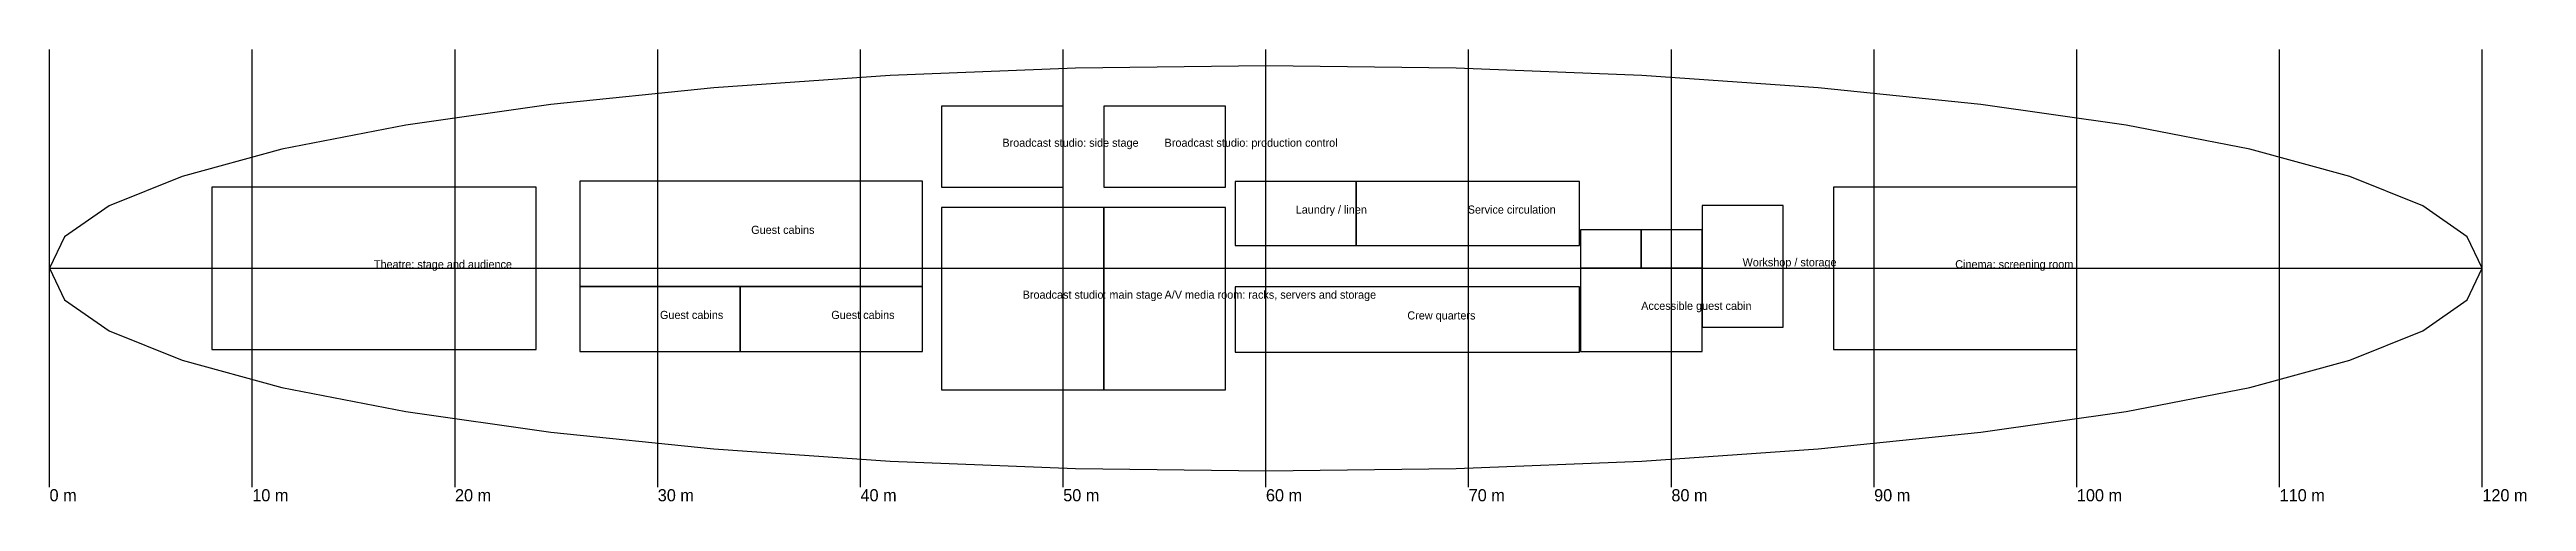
# Model space of a CAD drawing. Header units: millimetres. Extents: x 0 to 122177, y -11509 to 10800.
import ezdxf

# ---------------------------------------------------------------- set-up
doc = ezdxf.new("R2010")
doc.units = ezdxf.units.MM
for name, color, linetype in [('CENTRELINE', 1, 'Continuous'), ('GRID', 9, 'Continuous'), ('HULL_MODEL', 8, 'Continuous'), ('LIFT', 5, 'Continuous'), ('ROOMS', 3, 'Continuous'), ('TEXT', 7, 'Continuous')]:
    doc.layers.add(name, color=color, linetype=linetype)

msp = doc.modelspace()

# ---------------------------------------------------------------- linework, layer by layer
at = {"layer": 'CENTRELINE'}
msp.add_line((0, 0), (120000, 0), dxfattribs=at)
at = {"layer": 'GRID'}
for p, q in [((0, -10800), (0, 10800)), ((10000, -10800), (10000, 10800)), ((20000, -10800), (20000, 10800)), ((30000, -10800), (30000, 10800)), ((40000, -10800), (40000, 10800)), ((50000, -10800), (50000, 10800)), ((60000, -10800), (60000, 10800)), ((70000, -10800), (70000, 10800)), ((80000, -10800), (80000, 10800)), ((90000, -10800), (90000, 10800)), ((100000, -10800), (100000, 10800)), ((110000, -10800), (110000, 10800)), ((120000, -10800), (120000, 10800))]:
    msp.add_line(p, q, dxfattribs=at)
at = {"layer": 'HULL_MODEL'}
msp.add_lwpolyline([(120000, 0), (119260, 1560), (117060, 3090), (113460, 4540), (108540, 5880), (102430, 7070), (95270, 8090), (87240, 8910), (78540, 9510), (69390, 9880), (60000, 10000), (50610, 9880), (41460, 9510), (32760, 8910), (24730, 8090), (17570, 7070), (11460, 5880), (6540, 4540), (2940, 3090), (740, 1560), (0, 0), (740, -1560), (2940, -3090), (6540, -4540), (11460, -5880), (17570, -7070), (24730, -8090), (32760, -8910), (41460, -9510), (50610, -9880), (60000, -10000), (69390, -9880), (78540, -9510), (87240, -8910), (95270, -8090), (102430, -7070), (108540, -5880), (113460, -4540), (117060, -3090), (119260, -1560)], close=True, dxfattribs=at)
at = {"layer": 'LIFT'}
for points in [[(75510, 0), (78510, 0), (78510, 1900), (75510, 1900), (75510, 0)], [(78510, 0), (81510, 0), (81510, 1900), (78510, 1900), (78510, 0)]]:
    msp.add_lwpolyline(points, close=True, dxfattribs=at)
at = {"layer": 'ROOMS'}
for points in [[(44000, 4000), (50000, 4000), (50000, 8000), (44000, 8000), (44000, 4000)], [(52000, 4000), (58000, 4000), (58000, 8000), (52000, 8000), (52000, 4000)], [(8000, -4000), (24000, -4000), (24000, 4000), (8000, 4000), (8000, -4000)], [(26160, -900), (43060, -900), (43060, 4300), (26160, 4300), (26160, -900)], [(58490, 1120), (64450, 1120), (64450, 4280), (58490, 4280), (58490, 1120)], [(64450, 1120), (75460, 1120), (75460, 4280), (64450, 4280), (64450, 1120)], [(88000, -4000), (100000, -4000), (100000, 4000), (88000, 4000), (88000, -4000)], [(44000, -6000), (52000, -6000), (52000, 3000), (44000, 3000), (44000, -6000)], [(52000, -6000), (58000, -6000), (58000, 3000), (52000, 3000), (52000, -6000)], [(81510, -2900), (85510, -2900), (85510, 3100), (81510, 3100), (81510, -2900)], [(75510, -4100), (81510, -4100), (81510, 0), (75510, 0), (75510, -4100)], [(26160, -4100), (34060, -4100), (34060, -900), (26160, -900), (26160, -4100)], [(34060, -4100), (43060, -4100), (43060, -900), (34060, -900), (34060, -4100)], [(58490, -4140), (75460, -4140), (75460, -910), (58490, -910), (58490, -4140)]]:
    msp.add_lwpolyline(points, close=True, dxfattribs=at)

# ---------------------------------------------------------------- texts
at = {"layer": 'GRID'}
for s, p in [('0 m', (0, -11500)), ('10 m', (10000, -11500)), ('20 m', (20000, -11500)), ('30 m', (30000, -11500)), ('40 m', (40000, -11500)), ('50 m', (50000, -11500)), ('60 m', (60000, -11500)), ('70 m', (70000, -11500)), ('80 m', (80000, -11500)), ('90 m', (90000, -11500)), ('100 m', (100000, -11500)), ('110 m', (110000, -11500)), ('120 m', (120000, -11500))]:
    msp.add_text(s, height=600, dxfattribs=at).set_placement(p)
at = {"layer": 'TEXT'}
for s, p in [('Broadcast studio: side stage', (47000, 6000)), ('Broadcast studio: production control', (55000, 6000)), ('Laundry / linen', (61470, 2700)), ('Service circulation', (69955, 2700)), ('Guest cabins', (34610, 1700)), ('Theatre: stage and audience', (16000, 0)), ('Workshop / storage', (83510, 100)), ('Cinema: screening room', (94000, 0)), ('Broadcast studio: main stage', (48000, -1500)), ('A/V media room: racks, servers and storage', (55000, -1500)), ('Guest cabins', (30110, -2500)), ('Guest cabins', (38560, -2500)), ('Crew quarters', (66975, -2525)), ('Accessible guest cabin', (78510, -2050))]:
    msp.add_text(s, height=400, dxfattribs=at).set_placement(p)

doc.saveas('drawing.dxf')
